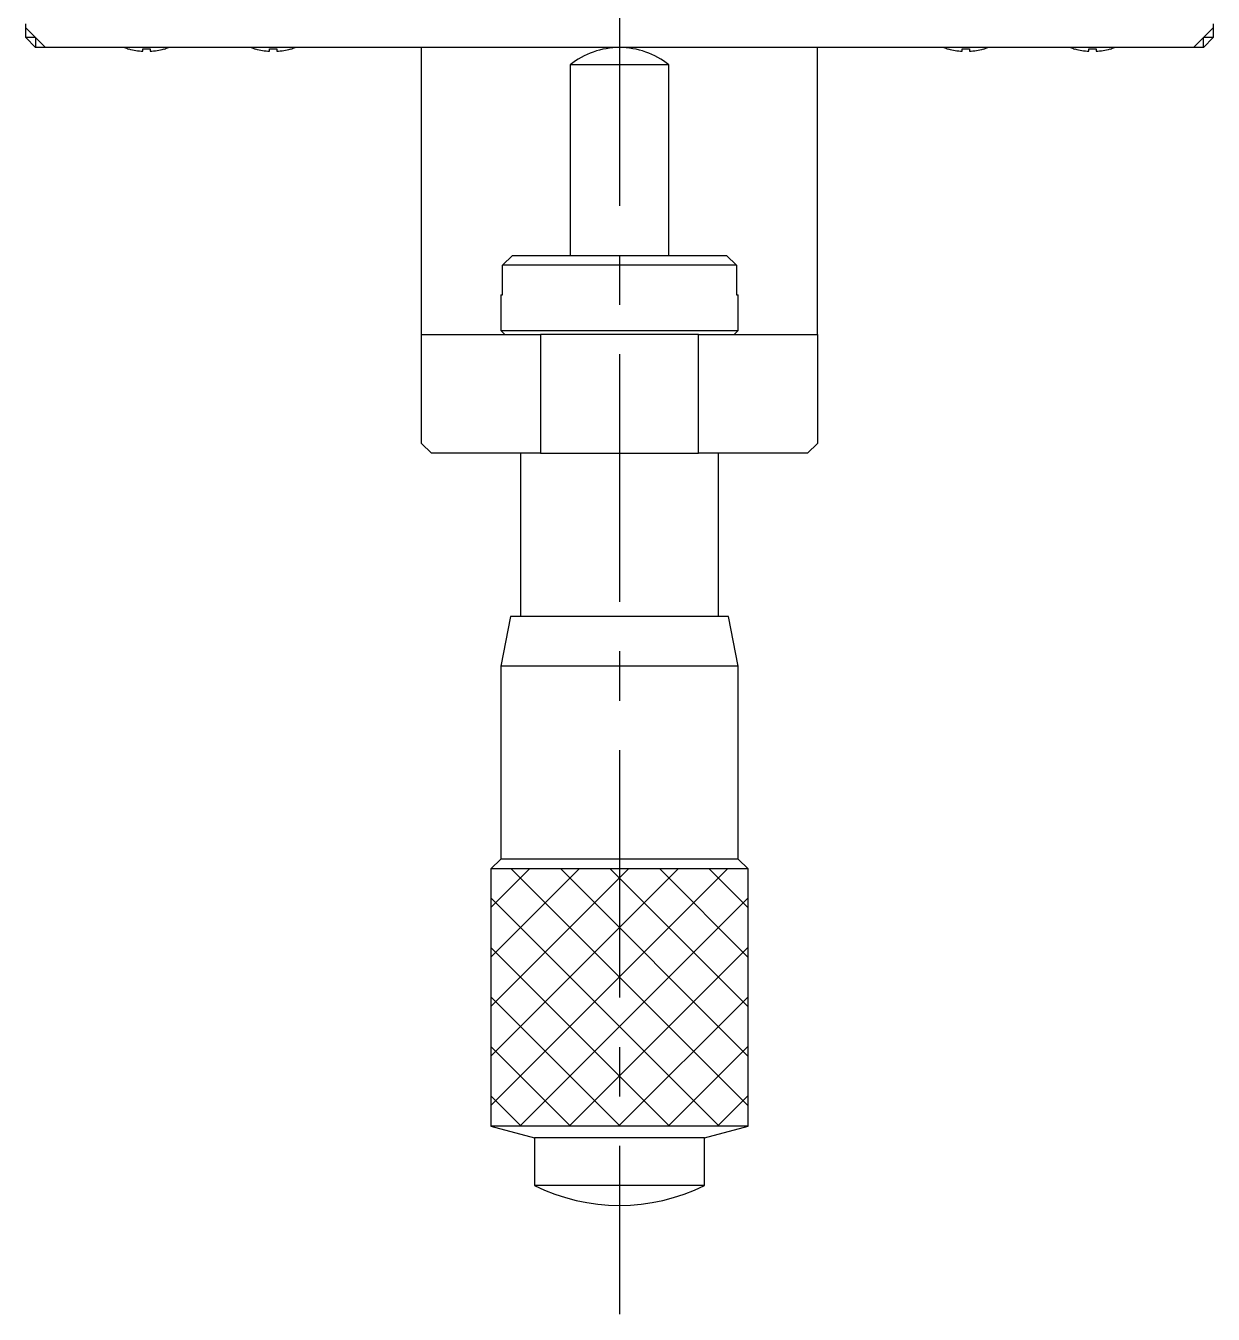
# Model space of a CAD drawing. Extents: x -401 to 352, y 16 to 609.
# Drawn here: x -86.8 to -26.8, y 428.4 to 493.5 of the extents above; entities that cross this region are included whole.
import ezdxf

# ---------------------------------------------------------------- set-up
doc = ezdxf.new("R2010")
doc.units = 0
doc.header["$LTSCALE"] = 10
doc.linetypes.add('CENTER', pattern=[2, 1.25, -0.25, 0.25, -0.25])
doc.layers.get('0').update_dxf_attribs({"linetype": 'CONTINUOUS'})
doc.layers.add('CENTER', color=1, linetype='CENTER')

msp = doc.modelspace()

# ---------------------------------------------------------------- linework, layer by layer
at = {"color": 7, "linetype": 'CONTINUOUS'}
for p, q in [((-86.796638, 493.356561), (-86.796638, 493.556071)), ((-26.796638, 493.556071), (-26.796638, 493.356561)), ((-86.796638, 492.856561), (-86.796638, 493.356561)), ((-86.796638, 493.356561), (-85.796638, 492.356561)), ((-86.296638, 492.856561), (-86.796638, 492.856561)), ((-86.796638, 492.856561), (-86.296638, 492.356561)), ((-86.296638, 492.856561), (-86.296638, 492.356561)), ((-27.796638, 492.356561), (-26.796638, 493.356561)), ((-27.296638, 492.356561), (-27.296638, 492.856561)), ((-26.796638, 492.856561), (-27.296638, 492.856561)), ((-27.296638, 492.356561), (-26.796638, 492.856561)), ((-26.796638, 493.356561), (-26.796638, 492.856561)), ((-85.796638, 492.356561), (-86.296638, 492.356561)), ((-27.796638, 492.356561), (-85.796638, 492.356561)), ((-81.585254, 492.282417), (-81.583, 492.287039)), ((-80.876638, 492.287039), (-80.516638, 492.287039)), ((-80.876638, 492.166702), (-80.876638, 492.287039)), ((-80.516638, 492.287039), (-80.516638, 492.166702)), ((-79.810277, 492.287039), (-79.808022, 492.282417)), ((-75.185254, 492.282417), (-75.183, 492.287039)), ((-74.476638, 492.287039), (-74.116638, 492.287039)), ((-74.476638, 492.166702), (-74.476638, 492.287039)), ((-74.116638, 492.287039), (-74.116638, 492.166702)), ((-73.410277, 492.287039), (-73.408022, 492.282417)), ((-66.796638, 477.856561), (-66.796638, 492.356561)), ((-46.796636, 477.856561), (-46.796636, 492.356561)), ((-40.185254, 492.282417), (-40.183, 492.287039)), ((-39.476638, 492.287039), (-39.116638, 492.287039)), ((-39.476638, 492.166702), (-39.476638, 492.287039)), ((-39.116638, 492.287039), (-39.116638, 492.166702)), ((-38.410277, 492.287039), (-38.408022, 492.282417)), ((-33.785254, 492.282417), (-33.783, 492.287039)), ((-33.076638, 492.287039), (-32.716638, 492.287039)), ((-33.076638, 492.166702), (-33.076638, 492.287039)), ((-32.716638, 492.287039), (-32.716638, 492.166702)), ((-32.010277, 492.287039), (-32.008022, 492.282417)), ((-27.296638, 492.356561), (-27.796638, 492.356561)), ((-56.796651, 491.479052), (-59.296634, 491.479052)), ((-59.296634, 491.479052), (-59.296634, 481.856561)), ((-54.296642, 491.479052), (-56.796651, 491.479052)), ((-54.296642, 481.856561), (-54.296642, 491.479052)), ((-62.712718, 481.356561), (-62.204965, 481.856561)), ((-62.204965, 481.856561), (-51.388311, 481.856561)), ((-51.388311, 481.856561), (-50.880558, 481.356561)), ((-62.712718, 479.856561), (-62.712718, 481.356561)), ((-50.880558, 481.356561), (-62.712718, 481.356561)), ((-50.880558, 481.356561), (-50.880558, 479.856561)), ((-62.796638, 479.856561), (-62.712718, 479.856561)), ((-62.796638, 479.856561), (-62.796638, 478.056561)), ((-50.880558, 479.856561), (-50.796638, 479.856561)), ((-50.796638, 478.056561), (-50.796638, 479.856561)), ((-66.796638, 477.856561), (-60.796638, 477.856561)), ((-66.796638, 472.356561), (-66.796638, 477.856561)), ((-62.796638, 478.056561), (-50.796638, 478.056561)), ((-62.796638, 478.056561), (-62.596638, 477.856561)), ((-60.796638, 477.856561), (-60.796638, 471.856561)), ((-52.796638, 477.856561), (-60.796638, 477.856561)), ((-52.796638, 471.856561), (-52.796638, 477.856561)), ((-52.796638, 477.856561), (-46.796636, 477.856561)), ((-50.996638, 477.856561), (-50.796638, 478.056561)), ((-46.796636, 477.856561), (-46.796638, 472.356561)), ((-66.796638, 472.356561), (-66.296638, 471.856561)), ((-47.296638, 471.856561), (-46.796638, 472.356561)), ((-60.796638, 471.856561), (-66.296638, 471.856561)), ((-61.796638, 471.856561), (-61.796638, 463.606561)), ((-60.796638, 471.856561), (-52.796638, 471.856561)), ((-47.296638, 471.856561), (-52.796638, 471.856561)), ((-51.796638, 463.606561), (-51.796638, 471.856561)), ((-62.296635, 463.606561), (-62.796634, 461.106562)), ((-56.796667, 463.606561), (-62.296635, 463.606561)), ((-51.296641, 463.606561), (-56.796667, 463.606561)), ((-50.796642, 461.106562), (-51.296641, 463.606561)), ((-56.79667, 461.106562), (-62.796634, 461.106562)), ((-62.796634, 461.106562), (-62.796634, 451.356557)), ((-50.796642, 461.106562), (-56.79667, 461.106562)), ((-50.796642, 451.356557), (-50.796642, 461.106562)), ((-62.796634, 451.356557), (-63.296637, 450.856555)), ((-56.79667, 451.356557), (-62.796634, 451.356557)), ((-50.796642, 451.356557), (-56.79667, 451.356557)), ((-50.296639, 450.856555), (-50.796642, 451.356557)), ((-56.796672, 450.856555), (-63.296637, 450.856555)), ((-63.296637, 450.856555), (-63.296637, 437.856554)), ((-50.296639, 450.856555), (-56.796672, 450.856555)), ((-50.296639, 437.856554), (-50.296639, 450.856555)), ((-56.796672, 437.856554), (-63.296637, 437.856554)), ((-63.296637, 437.856554), (-61.096638, 437.267066)), ((-50.296639, 437.856554), (-56.796672, 437.856554)), ((-52.496638, 437.267066), (-50.296639, 437.856554)), ((-56.796661, 437.267066), (-61.096638, 437.267066)), ((-61.096638, 437.267066), (-61.096638, 434.856555)), ((-52.496638, 437.267066), (-56.796661, 437.267066)), ((-52.496638, 434.856555), (-52.496638, 437.267066)), ((-56.796661, 434.856555), (-61.096638, 434.856555)), ((-52.496638, 434.856555), (-56.796661, 434.856555))]:
    msp.add_line(p, q, dxfattribs=at)
at = {"color": 3, "linetype": 'CONTINUOUS'}
for p, q in [((-63.296637, 448.900167), (-61.340249, 450.856555)), ((-63.296637, 446.400167), (-58.840249, 450.856555)), ((-63.296637, 443.900167), (-56.340249, 450.856555)), ((-63.296637, 441.400167), (-53.840249, 450.856555)), ((-63.296637, 438.900167), (-51.340249, 450.856555)), ((-62.266475, 450.856555), (-50.296639, 438.88672)), ((-59.766475, 450.856555), (-50.296639, 441.38672)), ((-57.266475, 450.856555), (-50.296639, 443.88672)), ((-54.766475, 450.856555), (-50.296639, 446.38672)), ((-52.266475, 450.856555), (-50.296639, 448.88672)), ((-63.296637, 449.386718), (-51.766474, 437.856554)), ((-61.84025, 437.856554), (-50.296639, 449.400165)), ((-63.296637, 446.886718), (-54.266474, 437.856554)), ((-59.34025, 437.856554), (-50.296639, 446.900165)), ((-63.296637, 444.386718), (-56.766474, 437.856554)), ((-56.84025, 437.856554), (-50.296639, 444.400165)), ((-63.296637, 441.886718), (-59.266474, 437.856554)), ((-54.34025, 437.856554), (-50.296639, 441.900165)), ((-63.296637, 439.386718), (-61.766474, 437.856554)), ((-51.84025, 437.856554), (-50.296639, 439.400165))]:
    msp.add_line(p, q, dxfattribs=at)
at = {"color": 7, "linetype": 'CONTINUOUS'}
for centre, radius, start, end in [((-80.696638, 495.356561), 3.2, 249.635865, 253.877467), ((-80.696638, 495.356561), 3.194933, 253.893288, 266.770291), ((-80.696638, 495.356561), 3.194933, 273.229709, 286.106712), ((-80.696638, 495.356561), 3.2, 286.122533, 290.364135), ((-74.296638, 495.356561), 3.2, 249.635865, 253.877467), ((-74.296638, 495.356561), 3.194933, 253.893288, 266.770291), ((-74.296638, 495.356561), 3.194933, 273.229709, 286.106712), ((-74.296638, 495.356561), 3.2, 286.122533, 290.364135), ((-56.796635, 488.356557), 3.999997, 90, 128.682205), ((-56.796635, 488.356557), 3.999997, 51.317827, 90), ((-39.296638, 495.356561), 3.2, 249.635865, 253.877467), ((-39.296638, 495.356561), 3.194933, 253.893288, 266.770291), ((-39.296638, 495.356561), 3.194933, 273.229709, 286.106712), ((-39.296638, 495.356561), 3.2, 286.122533, 290.364135), ((-32.896638, 495.356561), 3.2, 249.635865, 253.877467), ((-32.896638, 495.356561), 3.194933, 253.893288, 266.770291), ((-32.896638, 495.356561), 3.194933, 273.229709, 286.106712), ((-32.896638, 495.356561), 3.2, 286.122533, 290.364135), ((-56.796636, 443.601556), 9.745001, 243.816202, 296.183785)]:
    msp.add_arc(centre, radius, start, end, dxfattribs=at)
at = {"layer": 'CENTER', "color": 1, "linetype": 'CENTER'}
msp.add_line((-56.796638, 496.856558), (-56.796638, 428.356558), dxfattribs=at)

doc.saveas('drawing.dxf')
